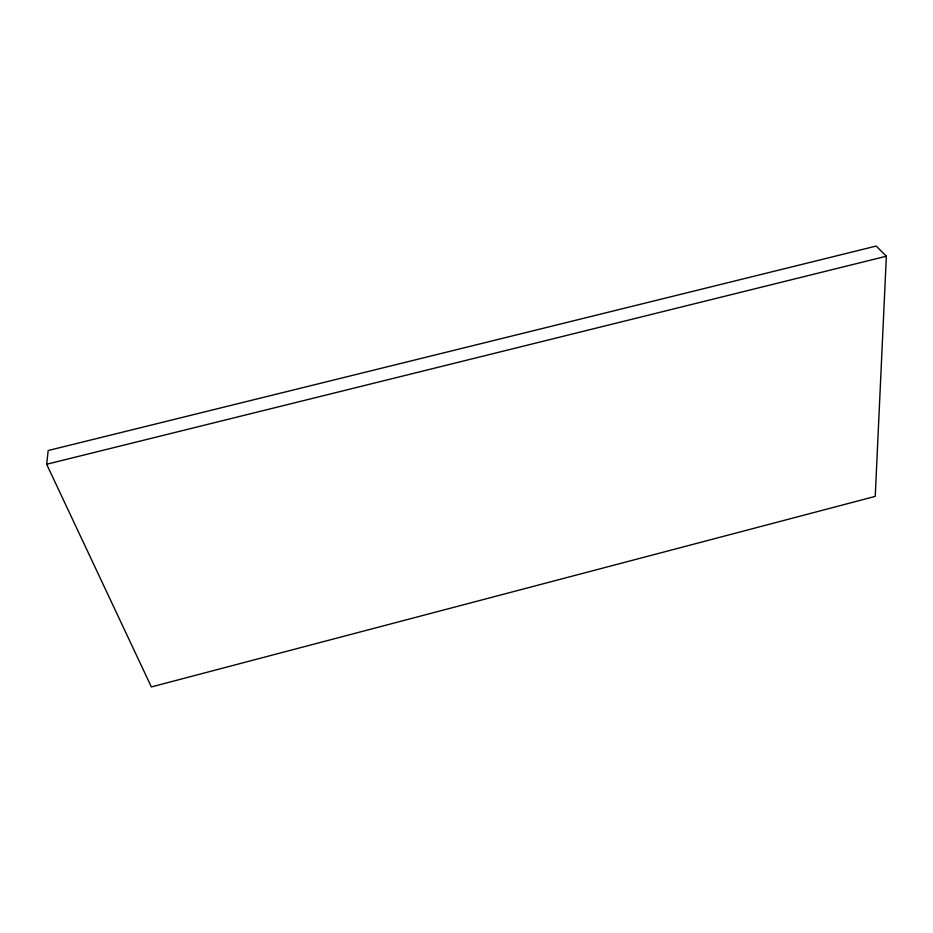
<?xml version="1.0" encoding="UTF-8"?>
<svg xmlns="http://www.w3.org/2000/svg" width="933" height="933" viewBox="0 0 933 933"><rect width="100%" height="100%" fill="white"/><g stroke="black" fill="none" stroke-linecap="round" stroke-linejoin="round"><path stroke-width="1.4" d="M886.35 256.225L875.236 496.391L151.368 686.933L46.65 464.261L48.189 450.522L876.18 246.067L886.35 256.225L46.65 464.261"/></g></svg>
